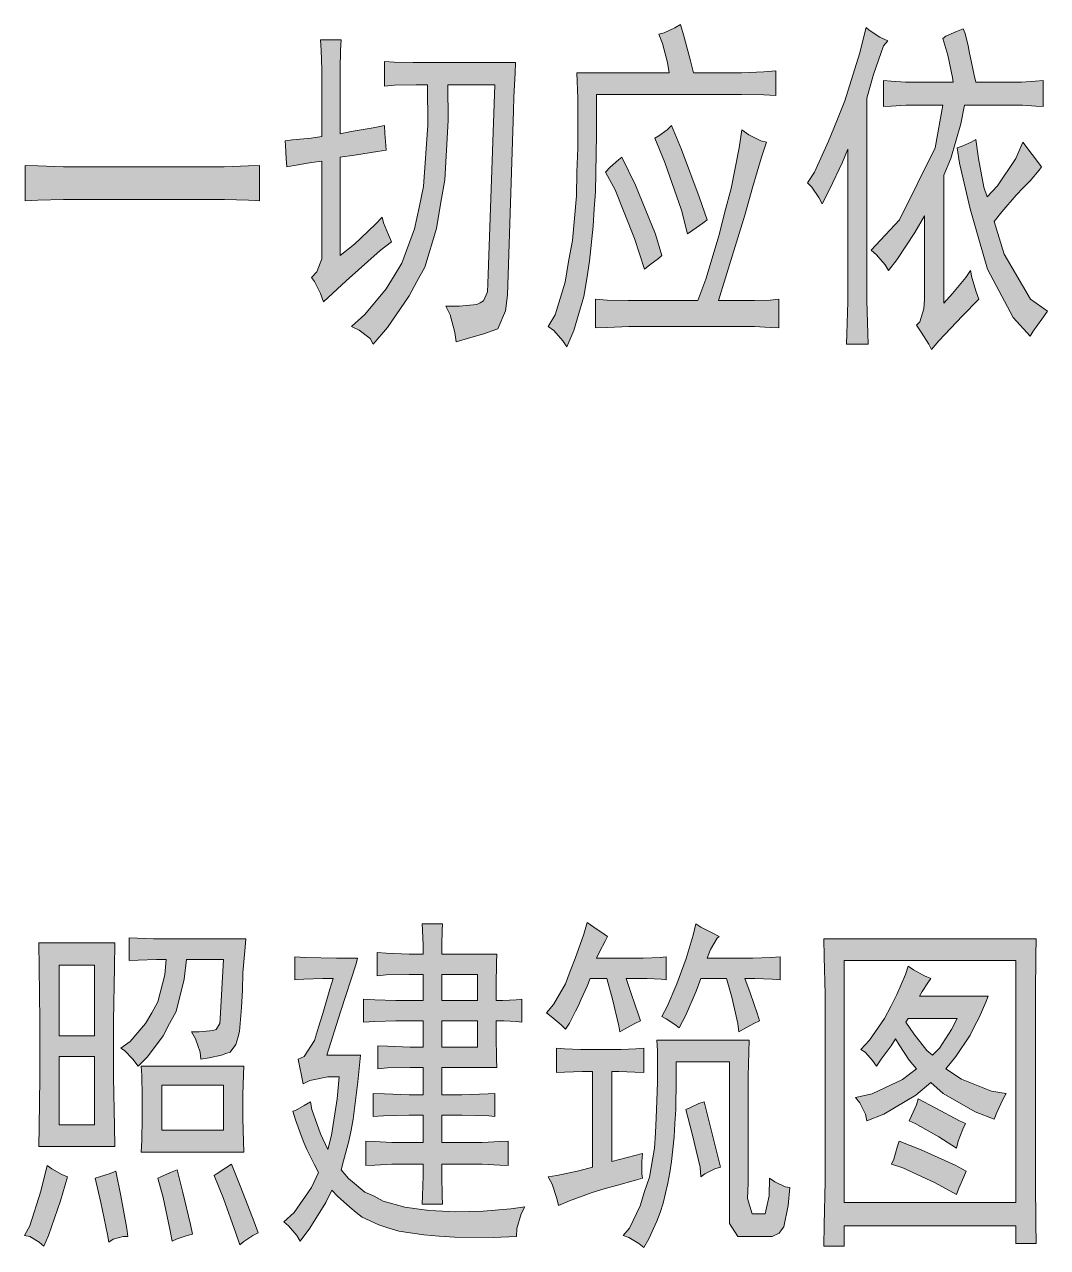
# Model space of a CAD drawing. Header units: millimetres. Extents: x 805 to 6044844, y 120 to 7887884.
# Drawn here: x 6039304 to 6040568, y 7863664 to 7865176 of the extents above; entities that cross this region are included whole.
import ezdxf

# ---------------------------------------------------------------- set-up
doc = ezdxf.new("R2010")
doc.units = ezdxf.units.MM

msp = doc.modelspace()

# ---------------------------------------------------------------- hatches: boundary and pattern name
h = msp.add_hatch(color=0)
h.dxf.hatch_style = 2
h.paths.add_polyline_path([(6040114.8, 7865175.9), (6040119.1, 7865160.3), (6040127.1, 7865130.8), (6040130.9, 7865116.3), (6040176.5, 7865116.3), (6040189.9, 7865116.3), (6040217.8, 7865117.4), (6040232.3, 7865118.5), (6040232.3, 7865087.9), (6040217.8, 7865089), (6040189.9, 7865089.5), (6040176.5, 7865089.5), (6040010.7, 7865089.5), (6040010.7, 7865039.6), (6040009.6, 7864968.8), (6040008, 7864947.8), (6040006.9, 7864926.4), (6040002.1, 7864883.4), (6039998.9, 7864861.4), (6039995.1, 7864839.4), (6039982.8, 7864797.6), (6039974.2, 7864777.2), (6039969.4, 7864784.7), (6039958.1, 7864797.6), (6039951.1, 7864802.4), (6039959.7, 7864816.9), (6039972, 7864857.1), (6039976.3, 7864882.9), (6039981.2, 7864908.6), (6039986, 7864963.9), (6039986.5, 7864993.4), (6039987.6, 7865023), (6039987.6, 7865084.7), (6039986.5, 7865116.3), (6040100.8, 7865116.3), (6040098.7, 7865128.7), (6040092.3, 7865152.3), (6040088, 7865164.1), (6040094.4, 7865165.7), (6040107.8, 7865171.6)])
h = msp.add_hatch(color=0)
h.dxf.hatch_style = 2
h.paths.add_polyline_path([(6040370.8, 7865155.5), (6040365.4, 7865149.6), (6040353.1, 7865114.2), (6040345, 7865084.7), (6040345, 7864861.4), (6040345, 7864834.6), (6040346.1, 7864793.8), (6040346.6, 7864780.4), (6040319.8, 7864780.4), (6040320.3, 7864793.3), (6040321.4, 7864833), (6040321.4, 7864859.8), (6040321.4, 7865021.9), (6040315, 7865005.8), (6040298.9, 7864972), (6040289.8, 7864954.3), (6040285.5, 7864961.8), (6040276.9, 7864974.7), (6040271.5, 7864980), (6040280.1, 7864993.4), (6040297.8, 7865031.5), (6040308, 7865056.8), (6040317.7, 7865081.5), (6040335.9, 7865139.4), (6040344, 7865172.2), (6040347.7, 7865168.9), (6040361.1, 7865160.3)])
h = msp.add_hatch(color=0)
h.dxf.hatch_style = 2
h.paths.add_polyline_path([(6040464.2, 7865170.5), (6040466.3, 7865164.6), (6040470.1, 7865149.6), (6040471.7, 7865140.5), (6040473.8, 7865130.8), (6040477.6, 7865113.1), (6040479.7, 7865104.5), (6040529.1, 7865104.5), (6040536.1, 7865104.5), (6040553.3, 7865105.6), (6040562.9, 7865106.7), (6040562.9, 7865074.5), (6040553.8, 7865075), (6040537.2, 7865076.1), (6040530.2, 7865076.1), (6040465.8, 7865076.1), (6040461, 7865053), (6040448.6, 7865010.1), (6040440, 7864989.7), (6040440, 7864831.4), (6040450.8, 7864843.2), (6040467.4, 7864863), (6040473.3, 7864871.6), (6040474.9, 7864863), (6040480.3, 7864845.3), (6040483.5, 7864836.2), (6040463.1, 7864815.8), (6040434.1, 7864784.7), (6040425, 7864773.9), (6040421.8, 7864780.4), (6040412.1, 7864795.4), (6040406.2, 7864804), (6040410.5, 7864808.3), (6040415.3, 7864824.4), (6040416.4, 7864836.2), (6040416.4, 7864939.2), (6040404.1, 7864918.8), (6040382.1, 7864885), (6040371.9, 7864871.6), (6040367.6, 7864878.6), (6040356.8, 7864890.9), (6040350.4, 7864896.8), (6040385.3, 7864934.4), (6040429.3, 7865023.5), (6040439, 7865076.1), (6040402.5, 7865076.1), (6040393.3, 7865076.1), (6040375.1, 7865075), (6040365.4, 7865074.5), (6040365.4, 7865106.7), (6040375.1, 7865105.6), (6040392.8, 7865104.5), (6040400.9, 7865104.5), (6040451.8, 7865104.5), (6040450.8, 7865110.4), (6040444.9, 7865137.8), (6040439, 7865158.7), (6040442.7, 7865161.4), (6040455.6, 7865167.3)])
h = msp.add_hatch(color=0)
h.dxf.hatch_style = 2
h.paths.add_polyline_path([(6039671.5, 7865108.3), (6039671.5, 7865120.1), (6039670.4, 7865144.2), (6039669.9, 7865157.1), (6039695.1, 7865157.1), (6039694.6, 7865144.2), (6039694, 7865120.6), (6039694, 7865109.9), (6039694, 7865040.7), (6039707.5, 7865043.4), (6039734.8, 7865048.2), (6039748.8, 7865050.9), (6039749.3, 7865041.2), (6039750.4, 7865026.2), (6039750.9, 7865020.3), (6039740.2, 7865018.7), (6039711.8, 7865014.4), (6039694, 7865011.7), (6039694, 7864890.4), (6039711.8, 7864904.4), (6039737.5, 7864928.5), (6039746.1, 7864937.6), (6039747.7, 7864930.6), (6039753.6, 7864915.6), (6039757.4, 7864907), (6039743.4, 7864896.3), (6039701.6, 7864858.7), (6039673.6, 7864833), (6039669.9, 7864843.2), (6039662.4, 7864858.2), (6039658.6, 7864863), (6039665.1, 7864870), (6039671.5, 7864886.1), (6039671.5, 7864895.2), (6039671.5, 7865006.9), (6039658.6, 7865005.2), (6039637.2, 7865001.5), (6039628, 7864999.9), (6039627.5, 7865010.1), (6039626.4, 7865026.2), (6039625.9, 7865032.1), (6039635, 7865033.2), (6039658.1, 7865035.3), (6039671.5, 7865037.4)])
h = msp.add_hatch(color=0)
h.dxf.hatch_style = 2
h.paths.add_polyline_path([(6039824.5, 7864827.6), (6039841.6, 7864827.6), (6039863.1, 7864829.8), (6039866.9, 7864831.9), (6039871.1, 7864834), (6039876, 7864845.3), (6039876.5, 7864855), (6039885.1, 7865101.3), (6039827.1, 7865101.3), (6039827.7, 7865057.3), (6039823.4, 7864983.8), (6039818, 7864953.7), (6039813.2, 7864923.7), (6039798.7, 7864875.9), (6039789, 7864858.2), (6039779.4, 7864840.5), (6039752.5, 7864801.3), (6039734.8, 7864780.4), (6039731.1, 7864787.4), (6039717.7, 7864798.1), (6039708, 7864802.4), (6039724.6, 7864817.4), (6039750.9, 7864849.1), (6039760.6, 7864865.2), (6039770.3, 7864880.7), (6039785.8, 7864923.1), (6039791.7, 7864949.4), (6039797.1, 7864975.7), (6039802.5, 7865051.4), (6039801.9, 7865101.3), (6039788, 7865101.3), (6039761.1, 7865100.8), (6039748.8, 7865099.7), (6039748.8, 7865130.3), (6039760.6, 7865129.2), (6039784.2, 7865128.7), (6039795.5, 7865128.7), (6039910.9, 7865128.7), (6039910.3, 7865115.8), (6039908.7, 7865086.3), (6039908.2, 7865069.1), (6039900.7, 7864841), (6039898.5, 7864821.7), (6039888.9, 7864799.7), (6039880.8, 7864796.5), (6039872.8, 7864793.8), (6039851.3, 7864787.4), (6039837.3, 7864783.6), (6039835.7, 7864794.9), (6039829.8, 7864816.9)])
h = msp.add_hatch(color=0)
h.dxf.hatch_style = 2
h.paths.add_polyline_path([(6040221.1, 7865030.5), (6040214.6, 7865011.7), (6040203.9, 7864975.7), (6040199.1, 7864958), (6040194.2, 7864940.3), (6040175.4, 7864878.6), (6040161.5, 7864834.6), (6040196.9, 7864834.6), (6040206, 7864834.6), (6040225.4, 7864835.1), (6040236.1, 7864836.2), (6040236.1, 7864800.8), (6040225.4, 7864801.3), (6040206, 7864802.4), (6040196.9, 7864802.4), (6040061.7, 7864802.4), (6040050.9, 7864802.4), (6040024.6, 7864801.3), (6040009.6, 7864800.8), (6040009.6, 7864836.2), (6040024.1, 7864835.1), (6040049.9, 7864834.6), (6040061.7, 7864834.6), (6040136.3, 7864834.6), (6040145.9, 7864860.9), (6040162.6, 7864915.6), (6040169.5, 7864944.1), (6040177.1, 7864973), (6040187.3, 7865023.5), (6040190.5, 7865045.5), (6040199.1, 7865039.6), (6040214.1, 7865032.1)])
h = msp.add_hatch(color=0)
h.dxf.hatch_style = 2
h.paths.add_polyline_path([(6040103.5, 7865050.9), (6040115.9, 7865021.3), (6040137.9, 7864962.9), (6040147.5, 7864934.4), (6040142.2, 7864930.1), (6040129.8, 7864921.5), (6040123.4, 7864917.2), (6040115.9, 7864946.2), (6040095.5, 7865005.2), (6040083.1, 7865035.3), (6040088, 7865038), (6040098.2, 7865045.5)])
h = msp.add_hatch(color=0)
h.dxf.hatch_style = 2
h.paths.add_polyline_path([(6040560.8, 7864999.9), (6040558.1, 7864995.6), (6040546.8, 7864982.7), (6040538.2, 7864974.1), (6040529.7, 7864965), (6040511.9, 7864944.1), (6040502.3, 7864932.3), (6040514.6, 7864892), (6040547.4, 7864836.2), (6040568.3, 7864821.2), (6040561.3, 7864811.5), (6040550.6, 7864796.5), (6040546.8, 7864790.6), (6040525.9, 7864813.7), (6040494.2, 7864873.2), (6040483.5, 7864910.3), (6040472.8, 7864947.8), (6040459.3, 7865004.2), (6040456.7, 7865023.5), (6040462.6, 7865025.6), (6040473.8, 7865030.5), (6040479.7, 7865033.7), (6040483, 7865010.1), (6040489.4, 7864974.7), (6040493.7, 7864962.9), (6040506.6, 7864976.3), (6040529.1, 7865010.1), (6040537.7, 7865030.5)])
h = msp.add_hatch(color=0)
h.dxf.hatch_style = 2
h.paths.add_polyline_path([(6040042.3, 7865011.7), (6040059, 7864977.3), (6040083.7, 7864916.7), (6040091.7, 7864890.4), (6040087.4, 7864886.6), (6040076.7, 7864878.6), (6040070.3, 7864873.2), (6040057.9, 7864911.3), (6040033.8, 7864971.4), (6040022, 7864993.4), (6040027.9, 7864999.3), (6040038.1, 7865008.5)])
h = msp.add_hatch(color=0)
h.dxf.hatch_style = 2
h.paths.add_polyline_path([(6039534.6, 7864999.9), (6039550.7, 7864999.9), (6039580.8, 7865001), (6039594.2, 7865001.5), (6039594.2, 7864958), (6039580.8, 7864958.6), (6039551.3, 7864959.6), (6039535.7, 7864959.6), (6039368.3, 7864959.6), (6039352.2, 7864959.6), (6039320.5, 7864958.6), (6039304.9, 7864958), (6039304.9, 7865001.5), (6039320.5, 7865001), (6039352.2, 7864999.9), (6039368.3, 7864999.9)])
h = msp.add_hatch(color=0)
h.paths.add_polyline_path([(6039796.5, 7864026.3), (6039796.5, 7864037.6), (6039796, 7864055.9), (6039795.5, 7864063.9), (6039820.7, 7864063.9), (6039820.2, 7864055.9), (6039819.6, 7864037.6), (6039819.6, 7864026.3), (6039887.8, 7864026.3), (6039887.2, 7864016.1), (6039886.7, 7863987.7), (6039886.7, 7863968.9), (6039895.3, 7863968.9), (6039911.4, 7863970), (6039918.4, 7863970.5), (6039918.4, 7863942.1), (6039911.9, 7863943.2), (6039896.4, 7863943.7), (6039886.7, 7863943.7), (6039886.7, 7863925.4), (6039887.2, 7863896.5), (6039887.8, 7863886.3), (6039819.6, 7863886.3), (6039819.6, 7863852.5), (6039844.3, 7863852.5), (6039877.1, 7863853.5), (6039885.1, 7863854.1), (6039885.1, 7863825.6), (6039877.6, 7863826.2), (6039844.9, 7863827.2), (6039819.6, 7863827.2), (6039819.6, 7863793.4), (6039857.7, 7863793.4), (6039869.5, 7863793.4), (6039891.5, 7863794.5), (6039901.7, 7863795), (6039901.7, 7863765), (6039891.5, 7863765.5), (6039869.5, 7863766.6), (6039857.7, 7863766.6), (6039819.6, 7863766.6), (6039819.6, 7863752.1), (6039820.2, 7863727.4), (6039820.7, 7863717.2), (6039795.5, 7863717.2), (6039796, 7863727.4), (6039796.5, 7863752.1), (6039796.5, 7863766.6), (6039767.6, 7863766.6), (6039757.9, 7863766.6), (6039737, 7863765.5), (6039725.7, 7863765), (6039725.7, 7863795), (6039736.4, 7863794.5), (6039757.9, 7863793.4), (6039768.6, 7863793.4), (6039796.5, 7863793.4), (6039796.5, 7863827.2), (6039778.8, 7863827.2), (6039747.7, 7863826.2), (6039734.8, 7863825.6), (6039734.8, 7863854.1), (6039748.8, 7863853.5), (6039779.4, 7863852.5), (6039796.5, 7863852.5), (6039796.5, 7863886.3), (6039780.4, 7863886.3), (6039752.5, 7863885.7), (6039740.7, 7863884.7), (6039740.7, 7863913.1), (6039752.5, 7863912.6), (6039780.4, 7863911.5), (6039796.5, 7863911.5), (6039796.5, 7863943.7), (6039774, 7863943.7), (6039762.7, 7863943.7), (6039737, 7863943.2), (6039723, 7863942.1), (6039723, 7863970.5), (6039737, 7863970), (6039762.7, 7863968.9), (6039774, 7863968.9), (6039796.5, 7863968.9), (6039796.5, 7864001.1), (6039779.4, 7864001.1), (6039750.9, 7864000.6), (6039739.7, 7863999.5), (6039739.7, 7864028.5), (6039750.9, 7864027.4), (6039779.4, 7864026.3)])
h.paths.add_polyline_path([(6039863.6, 7863911.5), (6039863.6, 7863943.7), (6039819.6, 7863943.7), (6039819.6, 7863911.5)])
h.paths.add_polyline_path([(6039863.6, 7863968.9), (6039863.6, 7864001.1), (6039819.6, 7864001.1), (6039819.6, 7863968.9)])
h = msp.add_hatch(color=0)
h.dxf.hatch_style = 2
h.paths.add_polyline_path([(6040024.6, 7864048.3), (6040021.4, 7864042.4), (6040014.4, 7864029), (6040010.7, 7864021.5), (6040055.2, 7864021.5), (6040068.6, 7864021.5), (6040089.6, 7864022), (6040097.1, 7864023.1), (6040097.1, 7863994.7), (6040090.6, 7863995.2), (6040073.5, 7863996.3), (6040062.7, 7863996.3), (6040047.7, 7863996.3), (6040053.6, 7863977.5), (6040062.7, 7863951.2), (6040065.4, 7863943.7), (6040058.4, 7863940.5), (6040045.6, 7863933.5), (6040039.7, 7863930.3), (6040038.6, 7863937.8), (6040030.5, 7863970.5), (6040023.6, 7863996.3), (6040003.2, 7863996.3), (6039999.4, 7863986.6), (6039991.9, 7863970.5), (6039988.7, 7863963), (6039984.9, 7863956), (6039977.4, 7863941), (6039972.6, 7863933.5), (6039967.2, 7863938.9), (6039954.9, 7863949.1), (6039949, 7863953.9), (6039957.6, 7863964.1), (6039972.6, 7863989.8), (6039978.5, 7864005.4), (6039984.4, 7864021), (6039995.1, 7864051), (6039999.4, 7864065.5), (6040007.5, 7864059.6), (6040020.3, 7864051)])
h = msp.add_hatch(color=0)
h.dxf.hatch_style = 2
h.paths.add_polyline_path([(6040113.2, 7863935.1), (6040107.8, 7863939.4), (6040097.1, 7863946.4), (6040091.7, 7863949.1), (6040098.2, 7863961.4), (6040110, 7863989.8), (6040115.9, 7864005.4), (6040121.8, 7864021), (6040130.4, 7864050), (6040133.6, 7864063.9), (6040140, 7864059.6), (6040154.5, 7864052.1), (6040162.6, 7864048.3), (6040159.9, 7864046.2), (6040151.8, 7864032.2), (6040147.5, 7864021.5), (6040193.2, 7864021.5), (6040203.9, 7864021.5), (6040225.9, 7864022), (6040237.7, 7864023.1), (6040237.7, 7863994.7), (6040228, 7863995.2), (6040206.6, 7863996.3), (6040194.2, 7863996.3), (6040200.7, 7863978.6), (6040209.8, 7863952.3), (6040212.5, 7863943.7), (6040205.5, 7863940.5), (6040192.6, 7863933.5), (6040186.7, 7863930.3), (6040185.6, 7863940.5), (6040178.1, 7863973.2), (6040171.7, 7863996.3), (6040140, 7863996.3), (6040134.1, 7863980.7), (6040121.2, 7863950.7)])
h = msp.add_hatch(color=0)
h.paths.add_polyline_path([(6039415.5, 7864040.3), (6039415, 7864009.7), (6039413.9, 7863943.7), (6039413.9, 7863908.3), (6039413.9, 7863873.9), (6039415, 7863813.8), (6039415.5, 7863788.6), (6039321.6, 7863788.6), (6039322.1, 7863812.7), (6039322.7, 7863872.9), (6039322.7, 7863908.3), (6039322.7, 7863943.7), (6039322.1, 7864009.7), (6039321.6, 7864040.3)])
h.paths.add_polyline_path([(6039390.3, 7863925.4), (6039390.3, 7864012.9), (6039346.8, 7864012.9), (6039346.8, 7863925.4)])
h.paths.add_polyline_path([(6039390.3, 7863815.4), (6039390.3, 7863899.7), (6039346.8, 7863899.7), (6039346.8, 7863815.4)])
h = msp.add_hatch(color=0)
h.dxf.hatch_style = 2
h.paths.add_polyline_path([(6039521.8, 7863896.5), (6039521.2, 7863905.1), (6039515.3, 7863921.7), (6039510.5, 7863930.3), (6039519.6, 7863930.3), (6039533, 7863931.4), (6039536.8, 7863931.9), (6039540.6, 7863933), (6039545.4, 7863940.5), (6039545.9, 7863946.9), (6039549.7, 7864019.9), (6039504.1, 7864019.9), (6039501.4, 7863995.2), (6039491.2, 7863955.5), (6039483.1, 7863940.5), (6039475.1, 7863925.4), (6039455.8, 7863899.2), (6039444.5, 7863887.9), (6039438, 7863896.5), (6039427.3, 7863907.2), (6039423, 7863909.9), (6039434.3, 7863918.5), (6039453.6, 7863940.5), (6039461.1, 7863953.9), (6039468.6, 7863967.3), (6039477.2, 7864000.6), (6039478.8, 7864019.9), (6039467, 7864019.9), (6039444.5, 7864018.8), (6039433.2, 7864018.3), (6039433.2, 7864046.7), (6039443.4, 7864046.2), (6039463.3, 7864045.1), (6039473.5, 7864045.1), (6039577.6, 7864045.1), (6039576.5, 7864034.9), (6039573.8, 7864003.3), (6039573.3, 7863981.8), (6039572.2, 7863960.3), (6039569.5, 7863930.8), (6039567.4, 7863922.8), (6039565.2, 7863914.7), (6039558.3, 7863905.1), (6039552.9, 7863903.4), (6039547.5, 7863901.3), (6039532, 7863898.1)])
h = msp.add_hatch(color=0)
h.paths.add_polyline_path([(6040554.3, 7864045.1), (6040553.8, 7864024.2), (6040553.3, 7863977.5), (6040553.3, 7863952.3), (6040553.3, 7863771.4), (6040553.3, 7863745.1), (6040553.8, 7863693.6), (6040554.3, 7863668.4), (6040529.1, 7863668.4), (6040529.1, 7863690.4), (6040317.1, 7863690.4), (6040317.1, 7863665.2), (6040291.9, 7863665.2), (6040292.4, 7863691.5), (6040293.5, 7863745.1), (6040293.5, 7863773), (6040293.5, 7863952.3), (6040293.5, 7863977), (6040292.4, 7864023.1), (6040291.9, 7864045.1)])
h.paths.add_polyline_path([(6040529.1, 7863719.4), (6040529.1, 7864018.3), (6040317.1, 7864018.3), (6040317.1, 7863719.4)])
h = msp.add_hatch(color=0)
h.dxf.hatch_style = 2
h.paths.add_polyline_path([(6039715.5, 7864021.5), (6039713.9, 7864014.5), (6039694.6, 7863955), (6039677.4, 7863901.3), (6039719.3, 7863901.3), (6039716, 7863868.6), (6039710.1, 7863822.4), (6039707.5, 7863808.5), (6039704.8, 7863795), (6039698.3, 7863770.9), (6039695.1, 7863759.6), (6039704.2, 7863748.9), (6039724.6, 7863732.2), (6039735.9, 7863726.9), (6039747.2, 7863721), (6039774, 7863713.5), (6039789, 7863711.3), (6039804.1, 7863709.2), (6039836.8, 7863707.6), (6039853.4, 7863708.1), (6039870.6, 7863708.6), (6039905, 7863711.3), (6039922.1, 7863714), (6039917.8, 7863705.4), (6039912.5, 7863687.2), (6039911.9, 7863677), (6039883, 7863675.9), (6039835.2, 7863676.4), (6039816.4, 7863677.5), (6039797.6, 7863679.1), (6039766.5, 7863683.9), (6039754.2, 7863687.7), (6039741.8, 7863691.5), (6039721.4, 7863701.1), (6039713.9, 7863707), (6039705.8, 7863713.5), (6039690.8, 7863726.9), (6039683.8, 7863734.4), (6039676.3, 7863719.4), (6039656.5, 7863687.7), (6039644.7, 7863671.6), (6039640.4, 7863678.6), (6039630.2, 7863690.4), (6039624.3, 7863695.2), (6039637.2, 7863707), (6039658.6, 7863737.6), (6039667.2, 7863756.4), (6039661.8, 7863766.6), (6039652.7, 7863784.8), (6039649, 7863793.4), (6039645.7, 7863802), (6039638.8, 7863821.3), (6039635.5, 7863832.1), (6039638.8, 7863833.1), (6039649.5, 7863839), (6039657.5, 7863843.9), (6039659.2, 7863834.2), (6039669.9, 7863804.2), (6039679, 7863784.8), (6039683.3, 7863802.5), (6039690.3, 7863847.6), (6039693, 7863874.5), (6039679, 7863874.5), (6039656.5, 7863870.2), (6039648.4, 7863865.9), (6039642, 7863896.5), (6039649.5, 7863899.7), (6039662.4, 7863919.5), (6039667.2, 7863936.2), (6039672.6, 7863952.8), (6039681.2, 7863982.9), (6039685.5, 7863996.3), (6039672.6, 7863996.3), (6039649, 7863995.2), (6039638.2, 7863994.7), (6039638.2, 7864023.1), (6039651.1, 7864022), (6039689.7, 7864021.5)])
h = msp.add_hatch(color=0)
h.paths.add_polyline_path([(6040423.9, 7863996.3), (6040420.2, 7863990.9), (6040413.2, 7863980.2), (6040410, 7863974.3), (6040494.8, 7863974.3), (6040492.1, 7863966.8), (6040484, 7863948), (6040478.1, 7863937.3), (6040472.8, 7863926), (6040455.1, 7863899.7), (6040442.7, 7863884.7), (6040462, 7863871.8), (6040499.1, 7863856.8), (6040517.3, 7863854.1), (6040513, 7863846.6), (6040505.5, 7863830.5), (6040502.3, 7863822.4), (6040478.7, 7863831.5), (6040439.5, 7863854.1), (6040423.9, 7863867.5), (6040405.7, 7863851.9), (6040366, 7863828.3), (6040345, 7863820.3), (6040343.4, 7863828.3), (6040336.4, 7863842.3), (6040331.1, 7863849.2), (6040351.5, 7863853.5), (6040389, 7863871.2), (6040406.2, 7863884.7), (6040397.1, 7863895.4), (6040384.8, 7863914.2), (6040380.5, 7863921.7), (6040375.1, 7863913.1), (6040362.7, 7863896.5), (6040356.8, 7863887.9), (6040352, 7863894.9), (6040342.9, 7863905.1), (6040337.5, 7863908.3), (6040348.3, 7863920.1), (6040367, 7863946.9), (6040374.6, 7863961.4), (6040382.1, 7863976.4), (6040392.8, 7864001.1), (6040396, 7864011.3), (6040402.5, 7864007), (6040416.4, 7863999.5)])
h.paths.add_polyline_path([(6040393.3, 7863942.1), (6040403, 7863927.6), (6040419.1, 7863907.2), (6040426.1, 7863901.3), (6040434.7, 7863909.9), (6040449.7, 7863933), (6040456.7, 7863946.9), (6040396, 7863946.9)])
h = msp.add_hatch(color=0)
h.dxf.hatch_style = 2
h.paths.add_polyline_path([(6040199.6, 7863920.1), (6040199.1, 7863905.1), (6040198.5, 7863875.5), (6040198.5, 7863861), (6040198.5, 7863743), (6040197.4, 7863724.2), (6040203.4, 7863705.4), (6040209.8, 7863705.4), (6040214.6, 7863705.4), (6040219.5, 7863705.4), (6040224.3, 7863727.4), (6040224.8, 7863749.4), (6040231.3, 7863744.6), (6040244.1, 7863738.7), (6040250, 7863737.6), (6040247.9, 7863715.6), (6040242.5, 7863689.3), (6040239.3, 7863685.6), (6040236.6, 7863681.3), (6040228, 7863677), (6040222.1, 7863677), (6040195.8, 7863677), (6040185.6, 7863677), (6040175.4, 7863693.1), (6040175.4, 7863709.2), (6040175.4, 7863893.2), (6040109.4, 7863893.2), (6040109.4, 7863871.8), (6040108.9, 7863834.2), (6040107.8, 7863817), (6040106.7, 7863800.4), (6040103.5, 7863769.8), (6040101.4, 7863756.4), (6040099.2, 7863743), (6040093.3, 7863718.3), (6040089.6, 7863707), (6040085.3, 7863696.3), (6040075.6, 7863674.3), (6040069.2, 7863663.5), (6040063.3, 7863668.4), (6040050.9, 7863675.9), (6040044, 7863678.6), (6040051.5, 7863687.7), (6040064.9, 7863715.1), (6040070.3, 7863732.8), (6040076.2, 7863750.5), (6040082.6, 7863786.4), (6040083.7, 7863805.2), (6040084.7, 7863824), (6040085.8, 7863855.7), (6040086.4, 7863868.6), (6040086.4, 7863881.4), (6040086.4, 7863907.2), (6040085.3, 7863920.1)])
h = msp.add_hatch(color=0)
h.dxf.hatch_style = 2
h.paths.add_polyline_path([(6040032.2, 7863908.3), (6040041.3, 7863908.3), (6040059.5, 7863909.3), (6040069.2, 7863909.9), (6040069.2, 7863879.8), (6040058.4, 7863880.4), (6040038.6, 7863881.4), (6040030, 7863881.4), (6040030, 7863769.8), (6040067.6, 7863780), (6040067, 7863769.8), (6040067, 7863754.8), (6040067.6, 7863749.4), (6040059, 7863746.7), (6040035.4, 7863740.3), (6040020.3, 7863736), (6040005.3, 7863731.7), (6039977.4, 7863721.5), (6039964, 7863715.6), (6039961.8, 7863724.2), (6039955.9, 7863741.9), (6039951.1, 7863751), (6039961.8, 7863752.6), (6039989.2, 7863758.5), (6040005.9, 7863762.8), (6040005.9, 7863881.4), (6039993.5, 7863881.4), (6039971.5, 7863880.4), (6039961.3, 7863879.8), (6039961.3, 7863909.9), (6039971.5, 7863909.3), (6039991.4, 7863908.3), (6040000.5, 7863908.3)])
h = msp.add_hatch(color=0)
h.paths.add_polyline_path([(6039574.9, 7863887.9), (6039574.4, 7863877.7), (6039573.8, 7863852.5), (6039573.8, 7863837.4), (6039573.8, 7863822.9), (6039574.4, 7863795), (6039574.9, 7863781.6), (6039448.2, 7863781.6), (6039448.8, 7863796.1), (6039449.3, 7863824), (6039449.3, 7863837.4), (6039449.3, 7863850.8), (6039448.8, 7863876.1), (6039448.2, 7863887.9)])
h.paths.add_polyline_path([(6039549.7, 7863808.5), (6039549.7, 7863864.3), (6039473.5, 7863864.3), (6039473.5, 7863808.5)])
h = msp.add_hatch(color=0)
h.dxf.hatch_style = 2
h.paths.add_polyline_path([(6040164.2, 7863762.8), (6040157.2, 7863760.7), (6040144.9, 7863754.8), (6040140, 7863751), (6040139, 7863762.8), (6040129.3, 7863804.2), (6040121.2, 7863834.2), (6040126.1, 7863836.4), (6040137.3, 7863841.7), (6040143.8, 7863843.9)])
h = msp.add_hatch(color=0)
h.dxf.hatch_style = 2
h.paths.add_polyline_path([(6040408.4, 7863847.6), (6040430.4, 7863835.8), (6040459.3, 7863820.3), (6040466.9, 7863817), (6040463.6, 7863810.1), (6040457.7, 7863795), (6040455.6, 7863786.4), (6040434.1, 7863800.4), (6040404.6, 7863817), (6040397.1, 7863820.3), (6040400.3, 7863826.2), (6040406.2, 7863840.1)])
h = msp.add_hatch(color=0)
h.dxf.hatch_style = 2
h.paths.add_polyline_path([(6040384.8, 7863795), (6040412.1, 7863784.3), (6040454, 7863765.5), (6040467.9, 7863758), (6040464.7, 7863751), (6040458.8, 7863737.1), (6040455.6, 7863729), (6040429.3, 7863743.5), (6040389.6, 7863762.3), (6040375.6, 7863766.6), (6040378.3, 7863773), (6040382.6, 7863787.5)])
h = msp.add_hatch(color=0)
h.dxf.hatch_style = 2
h.paths.add_polyline_path([(6039357, 7863751), (6039348.4, 7863721.5), (6039333.4, 7863678.6), (6039328, 7863665.2), (6039322.1, 7863670), (6039310.3, 7863677), (6039303.9, 7863678.6), (6039310.3, 7863690.4), (6039324.3, 7863733.3), (6039331.8, 7863765), (6039337.7, 7863760.7), (6039350, 7863753.7)])
h = msp.add_hatch(color=0)
h.dxf.hatch_style = 2
h.paths.add_polyline_path([(6039416.6, 7863758), (6039423, 7863727.4), (6039430.5, 7863687.2), (6039431.6, 7863677), (6039425.7, 7863677), (6039413.4, 7863673.7), (6039408, 7863670), (6039406.4, 7863679.6), (6039398.3, 7863719.4), (6039391.4, 7863749.4), (6039396.7, 7863751), (6039409.6, 7863755.3)])
h = msp.add_hatch(color=0)
h.dxf.hatch_style = 2
h.paths.add_polyline_path([(6039511.6, 7863680.2), (6039505.1, 7863678.6), (6039492.8, 7863674.3), (6039486.3, 7863671.6), (6039483.7, 7863686.1), (6039475.1, 7863725.3), (6039468.6, 7863749.4), (6039472.4, 7863751), (6039484.2, 7863756.4), (6039492.8, 7863759.6), (6039499.8, 7863731.7), (6039508.9, 7863692)])
h = msp.add_hatch(color=0)
h.dxf.hatch_style = 2
h.paths.add_polyline_path([(6039570.1, 7863666.8), (6039565.2, 7863681.3), (6039549.7, 7863724.2), (6039538.4, 7863752.6), (6039542.2, 7863755.3), (6039552.9, 7863762.3), (6039559.9, 7863766.6), (6039571.1, 7863737.6), (6039587.8, 7863695.2), (6039592.6, 7863681.8), (6039586.2, 7863678.6), (6039574.9, 7863671.1)])

# ---------------------------------------------------------------- linework, layer by layer
at = {"color": 0, "lineweight": 0}
for points in [[(6040114.8, 7865175.9), (6040119.1, 7865160.3), (6040127.1, 7865130.8), (6040130.9, 7865116.3), (6040176.5, 7865116.3), (6040189.9, 7865116.3), (6040217.8, 7865117.4), (6040232.3, 7865118.5), (6040232.3, 7865087.9), (6040217.8, 7865089), (6040189.9, 7865089.5), (6040176.5, 7865089.5), (6040010.7, 7865089.5), (6040010.7, 7865039.6), (6040009.6, 7864968.8), (6040008, 7864947.8), (6040006.9, 7864926.4), (6040002.1, 7864883.4), (6039998.9, 7864861.4), (6039995.1, 7864839.4), (6039982.8, 7864797.6), (6039974.2, 7864777.2), (6039969.4, 7864784.7), (6039958.1, 7864797.6), (6039951.1, 7864802.4), (6039959.7, 7864816.9), (6039972, 7864857.1), (6039976.3, 7864882.9), (6039981.2, 7864908.6), (6039986, 7864963.9), (6039986.5, 7864993.4), (6039987.6, 7865023), (6039987.6, 7865084.7), (6039986.5, 7865116.3), (6040100.8, 7865116.3), (6040098.7, 7865128.7), (6040092.3, 7865152.3), (6040088, 7865164.1), (6040094.4, 7865165.7), (6040107.8, 7865171.6)], [(6040370.8, 7865155.5), (6040365.4, 7865149.6), (6040353.1, 7865114.2), (6040345, 7865084.7), (6040345, 7864861.4), (6040345, 7864834.6), (6040346.1, 7864793.8), (6040346.6, 7864780.4), (6040319.8, 7864780.4), (6040320.3, 7864793.3), (6040321.4, 7864833), (6040321.4, 7864859.8), (6040321.4, 7865021.9), (6040315, 7865005.8), (6040298.9, 7864972), (6040289.8, 7864954.3), (6040285.5, 7864961.8), (6040276.9, 7864974.7), (6040271.5, 7864980), (6040280.1, 7864993.4), (6040297.8, 7865031.5), (6040308, 7865056.8), (6040317.7, 7865081.5), (6040335.9, 7865139.4), (6040344, 7865172.2), (6040347.7, 7865168.9), (6040361.1, 7865160.3)], [(6040464.2, 7865170.5), (6040466.3, 7865164.6), (6040470.1, 7865149.6), (6040471.7, 7865140.5), (6040473.8, 7865130.8), (6040477.6, 7865113.1), (6040479.7, 7865104.5), (6040529.1, 7865104.5), (6040536.1, 7865104.5), (6040553.3, 7865105.6), (6040562.9, 7865106.7), (6040562.9, 7865074.5), (6040553.8, 7865075), (6040537.2, 7865076.1), (6040530.2, 7865076.1), (6040465.8, 7865076.1), (6040461, 7865053), (6040448.6, 7865010.1), (6040440, 7864989.7), (6040440, 7864831.4), (6040450.8, 7864843.2), (6040467.4, 7864863), (6040473.3, 7864871.6), (6040474.9, 7864863), (6040480.3, 7864845.3), (6040483.5, 7864836.2), (6040463.1, 7864815.8), (6040434.1, 7864784.7), (6040425, 7864773.9), (6040421.8, 7864780.4), (6040412.1, 7864795.4), (6040406.2, 7864804), (6040410.5, 7864808.3), (6040415.3, 7864824.4), (6040416.4, 7864836.2), (6040416.4, 7864939.2), (6040404.1, 7864918.8), (6040382.1, 7864885), (6040371.9, 7864871.6), (6040367.6, 7864878.6), (6040356.8, 7864890.9), (6040350.4, 7864896.8), (6040385.3, 7864934.4), (6040429.3, 7865023.5), (6040439, 7865076.1), (6040402.5, 7865076.1), (6040393.3, 7865076.1), (6040375.1, 7865075), (6040365.4, 7865074.5), (6040365.4, 7865106.7), (6040375.1, 7865105.6), (6040392.8, 7865104.5), (6040400.9, 7865104.5), (6040451.8, 7865104.5), (6040450.8, 7865110.4), (6040444.9, 7865137.8), (6040439, 7865158.7), (6040442.7, 7865161.4), (6040455.6, 7865167.3)], [(6039671.5, 7865108.3), (6039671.5, 7865120.1), (6039670.4, 7865144.2), (6039669.9, 7865157.1), (6039695.1, 7865157.1), (6039694.6, 7865144.2), (6039694, 7865120.6), (6039694, 7865109.9), (6039694, 7865040.7), (6039707.5, 7865043.4), (6039734.8, 7865048.2), (6039748.8, 7865050.9), (6039749.3, 7865041.2), (6039750.4, 7865026.2), (6039750.9, 7865020.3), (6039740.2, 7865018.7), (6039711.8, 7865014.4), (6039694, 7865011.7), (6039694, 7864890.4), (6039711.8, 7864904.4), (6039737.5, 7864928.5), (6039746.1, 7864937.6), (6039747.7, 7864930.6), (6039753.6, 7864915.6), (6039757.4, 7864907), (6039743.4, 7864896.3), (6039701.6, 7864858.7), (6039673.6, 7864833), (6039669.9, 7864843.2), (6039662.4, 7864858.2), (6039658.6, 7864863), (6039665.1, 7864870), (6039671.5, 7864886.1), (6039671.5, 7864895.2), (6039671.5, 7865006.9), (6039658.6, 7865005.2), (6039637.2, 7865001.5), (6039628, 7864999.9), (6039627.5, 7865010.1), (6039626.4, 7865026.2), (6039625.9, 7865032.1), (6039635, 7865033.2), (6039658.1, 7865035.3), (6039671.5, 7865037.4)], [(6039824.5, 7864827.6), (6039841.6, 7864827.6), (6039863.1, 7864829.8), (6039866.9, 7864831.9), (6039871.1, 7864834), (6039876, 7864845.3), (6039876.5, 7864855), (6039885.1, 7865101.3), (6039827.1, 7865101.3), (6039827.7, 7865057.3), (6039823.4, 7864983.8), (6039818, 7864953.7), (6039813.2, 7864923.7), (6039798.7, 7864875.9), (6039789, 7864858.2), (6039779.4, 7864840.5), (6039752.5, 7864801.3), (6039734.8, 7864780.4), (6039731.1, 7864787.4), (6039717.7, 7864798.1), (6039708, 7864802.4), (6039724.6, 7864817.4), (6039750.9, 7864849.1), (6039760.6, 7864865.2), (6039770.3, 7864880.7), (6039785.8, 7864923.1), (6039791.7, 7864949.4), (6039797.1, 7864975.7), (6039802.5, 7865051.4), (6039801.9, 7865101.3), (6039788, 7865101.3), (6039761.1, 7865100.8), (6039748.8, 7865099.7), (6039748.8, 7865130.3), (6039760.6, 7865129.2), (6039784.2, 7865128.7), (6039795.5, 7865128.7), (6039910.9, 7865128.7), (6039910.3, 7865115.8), (6039908.7, 7865086.3), (6039908.2, 7865069.1), (6039900.7, 7864841), (6039898.5, 7864821.7), (6039888.9, 7864799.7), (6039880.8, 7864796.5), (6039872.8, 7864793.8), (6039851.3, 7864787.4), (6039837.3, 7864783.6), (6039835.7, 7864794.9), (6039829.8, 7864816.9)], [(6040221.1, 7865030.5), (6040214.6, 7865011.7), (6040203.9, 7864975.7), (6040199.1, 7864958), (6040194.2, 7864940.3), (6040175.4, 7864878.6), (6040161.5, 7864834.6), (6040196.9, 7864834.6), (6040206, 7864834.6), (6040225.4, 7864835.1), (6040236.1, 7864836.2), (6040236.1, 7864800.8), (6040225.4, 7864801.3), (6040206, 7864802.4), (6040196.9, 7864802.4), (6040061.7, 7864802.4), (6040050.9, 7864802.4), (6040024.6, 7864801.3), (6040009.6, 7864800.8), (6040009.6, 7864836.2), (6040024.1, 7864835.1), (6040049.9, 7864834.6), (6040061.7, 7864834.6), (6040136.3, 7864834.6), (6040145.9, 7864860.9), (6040162.6, 7864915.6), (6040169.5, 7864944.1), (6040177.1, 7864973), (6040187.3, 7865023.5), (6040190.5, 7865045.5), (6040199.1, 7865039.6), (6040214.1, 7865032.1)], [(6040103.5, 7865050.9), (6040115.9, 7865021.3), (6040137.9, 7864962.9), (6040147.5, 7864934.4), (6040142.2, 7864930.1), (6040129.8, 7864921.5), (6040123.4, 7864917.2), (6040115.9, 7864946.2), (6040095.5, 7865005.2), (6040083.1, 7865035.3), (6040088, 7865038), (6040098.2, 7865045.5)], [(6040560.8, 7864999.9), (6040558.1, 7864995.6), (6040546.8, 7864982.7), (6040538.2, 7864974.1), (6040529.7, 7864965), (6040511.9, 7864944.1), (6040502.3, 7864932.3), (6040514.6, 7864892), (6040547.4, 7864836.2), (6040568.3, 7864821.2), (6040561.3, 7864811.5), (6040550.6, 7864796.5), (6040546.8, 7864790.6), (6040525.9, 7864813.7), (6040494.2, 7864873.2), (6040483.5, 7864910.3), (6040472.8, 7864947.8), (6040459.3, 7865004.2), (6040456.7, 7865023.5), (6040462.6, 7865025.6), (6040473.8, 7865030.5), (6040479.7, 7865033.7), (6040483, 7865010.1), (6040489.4, 7864974.7), (6040493.7, 7864962.9), (6040506.6, 7864976.3), (6040529.1, 7865010.1), (6040537.7, 7865030.5)], [(6040042.3, 7865011.7), (6040059, 7864977.3), (6040083.7, 7864916.7), (6040091.7, 7864890.4), (6040087.4, 7864886.6), (6040076.7, 7864878.6), (6040070.3, 7864873.2), (6040057.9, 7864911.3), (6040033.8, 7864971.4), (6040022, 7864993.4), (6040027.9, 7864999.3), (6040038.1, 7865008.5)], [(6039534.6, 7864999.9), (6039550.7, 7864999.9), (6039580.8, 7865001), (6039594.2, 7865001.5), (6039594.2, 7864958), (6039580.8, 7864958.6), (6039551.3, 7864959.6), (6039535.7, 7864959.6), (6039368.3, 7864959.6), (6039352.2, 7864959.6), (6039320.5, 7864958.6), (6039304.9, 7864958), (6039304.9, 7865001.5), (6039320.5, 7865001), (6039352.2, 7864999.9), (6039368.3, 7864999.9)], [(6039796.5, 7864026.3), (6039796.5, 7864037.6), (6039796, 7864055.9), (6039795.5, 7864063.9), (6039820.7, 7864063.9), (6039820.2, 7864055.9), (6039819.6, 7864037.6), (6039819.6, 7864026.3), (6039887.8, 7864026.3), (6039887.2, 7864016.1), (6039886.7, 7863987.7), (6039886.7, 7863968.9), (6039895.3, 7863968.9), (6039911.4, 7863970), (6039918.4, 7863970.5), (6039918.4, 7863942.1), (6039911.9, 7863943.2), (6039896.4, 7863943.7), (6039886.7, 7863943.7), (6039886.7, 7863925.4), (6039887.2, 7863896.5), (6039887.8, 7863886.3), (6039819.6, 7863886.3), (6039819.6, 7863852.5), (6039844.3, 7863852.5), (6039877.1, 7863853.5), (6039885.1, 7863854.1), (6039885.1, 7863825.6), (6039877.6, 7863826.2), (6039844.9, 7863827.2), (6039819.6, 7863827.2), (6039819.6, 7863793.4), (6039857.7, 7863793.4), (6039869.5, 7863793.4), (6039891.5, 7863794.5), (6039901.7, 7863795), (6039901.7, 7863765), (6039891.5, 7863765.5), (6039869.5, 7863766.6), (6039857.7, 7863766.6), (6039819.6, 7863766.6), (6039819.6, 7863752.1), (6039820.2, 7863727.4), (6039820.7, 7863717.2), (6039795.5, 7863717.2), (6039796, 7863727.4), (6039796.5, 7863752.1), (6039796.5, 7863766.6), (6039767.6, 7863766.6), (6039757.9, 7863766.6), (6039737, 7863765.5), (6039725.7, 7863765), (6039725.7, 7863795), (6039736.4, 7863794.5), (6039757.9, 7863793.4), (6039768.6, 7863793.4), (6039796.5, 7863793.4), (6039796.5, 7863827.2), (6039778.8, 7863827.2), (6039747.7, 7863826.2), (6039734.8, 7863825.6), (6039734.8, 7863854.1), (6039748.8, 7863853.5), (6039779.4, 7863852.5), (6039796.5, 7863852.5), (6039796.5, 7863886.3), (6039780.4, 7863886.3), (6039752.5, 7863885.7), (6039740.7, 7863884.7), (6039740.7, 7863913.1), (6039752.5, 7863912.6), (6039780.4, 7863911.5), (6039796.5, 7863911.5), (6039796.5, 7863943.7), (6039774, 7863943.7), (6039762.7, 7863943.7), (6039737, 7863943.2), (6039723, 7863942.1), (6039723, 7863970.5), (6039737, 7863970), (6039762.7, 7863968.9), (6039774, 7863968.9), (6039796.5, 7863968.9), (6039796.5, 7864001.1), (6039779.4, 7864001.1), (6039750.9, 7864000.6), (6039739.7, 7863999.5), (6039739.7, 7864028.5), (6039750.9, 7864027.4), (6039779.4, 7864026.3)], [(6040024.6, 7864048.3), (6040021.4, 7864042.4), (6040014.4, 7864029), (6040010.7, 7864021.5), (6040055.2, 7864021.5), (6040068.6, 7864021.5), (6040089.6, 7864022), (6040097.1, 7864023.1), (6040097.1, 7863994.7), (6040090.6, 7863995.2), (6040073.5, 7863996.3), (6040062.7, 7863996.3), (6040047.7, 7863996.3), (6040053.6, 7863977.5), (6040062.7, 7863951.2), (6040065.4, 7863943.7), (6040058.4, 7863940.5), (6040045.6, 7863933.5), (6040039.7, 7863930.3), (6040038.6, 7863937.8), (6040030.5, 7863970.5), (6040023.6, 7863996.3), (6040003.2, 7863996.3), (6039999.4, 7863986.6), (6039991.9, 7863970.5), (6039988.7, 7863963), (6039984.9, 7863956), (6039977.4, 7863941), (6039972.6, 7863933.5), (6039967.2, 7863938.9), (6039954.9, 7863949.1), (6039949, 7863953.9), (6039957.6, 7863964.1), (6039972.6, 7863989.8), (6039978.5, 7864005.4), (6039984.4, 7864021), (6039995.1, 7864051), (6039999.4, 7864065.5), (6040007.5, 7864059.6), (6040020.3, 7864051)], [(6040113.2, 7863935.1), (6040107.8, 7863939.4), (6040097.1, 7863946.4), (6040091.7, 7863949.1), (6040098.2, 7863961.4), (6040110, 7863989.8), (6040115.9, 7864005.4), (6040121.8, 7864021), (6040130.4, 7864050), (6040133.6, 7864063.9), (6040140, 7864059.6), (6040154.5, 7864052.1), (6040162.6, 7864048.3), (6040159.9, 7864046.2), (6040151.8, 7864032.2), (6040147.5, 7864021.5), (6040193.2, 7864021.5), (6040203.9, 7864021.5), (6040225.9, 7864022), (6040237.7, 7864023.1), (6040237.7, 7863994.7), (6040228, 7863995.2), (6040206.6, 7863996.3), (6040194.2, 7863996.3), (6040200.7, 7863978.6), (6040209.8, 7863952.3), (6040212.5, 7863943.7), (6040205.5, 7863940.5), (6040192.6, 7863933.5), (6040186.7, 7863930.3), (6040185.6, 7863940.5), (6040178.1, 7863973.2), (6040171.7, 7863996.3), (6040140, 7863996.3), (6040134.1, 7863980.7), (6040121.2, 7863950.7)], [(6039415.5, 7864040.3), (6039415, 7864009.7), (6039413.9, 7863943.7), (6039413.9, 7863908.3), (6039413.9, 7863873.9), (6039415, 7863813.8), (6039415.5, 7863788.6), (6039321.6, 7863788.6), (6039322.1, 7863812.7), (6039322.7, 7863872.9), (6039322.7, 7863908.3), (6039322.7, 7863943.7), (6039322.1, 7864009.7), (6039321.6, 7864040.3)], [(6039521.8, 7863896.5), (6039521.2, 7863905.1), (6039515.3, 7863921.7), (6039510.5, 7863930.3), (6039519.6, 7863930.3), (6039533, 7863931.4), (6039536.8, 7863931.9), (6039540.6, 7863933), (6039545.4, 7863940.5), (6039545.9, 7863946.9), (6039549.7, 7864019.9), (6039504.1, 7864019.9), (6039501.4, 7863995.2), (6039491.2, 7863955.5), (6039483.1, 7863940.5), (6039475.1, 7863925.4), (6039455.8, 7863899.2), (6039444.5, 7863887.9), (6039438, 7863896.5), (6039427.3, 7863907.2), (6039423, 7863909.9), (6039434.3, 7863918.5), (6039453.6, 7863940.5), (6039461.1, 7863953.9), (6039468.6, 7863967.3), (6039477.2, 7864000.6), (6039478.8, 7864019.9), (6039467, 7864019.9), (6039444.5, 7864018.8), (6039433.2, 7864018.3), (6039433.2, 7864046.7), (6039443.4, 7864046.2), (6039463.3, 7864045.1), (6039473.5, 7864045.1), (6039577.6, 7864045.1), (6039576.5, 7864034.9), (6039573.8, 7864003.3), (6039573.3, 7863981.8), (6039572.2, 7863960.3), (6039569.5, 7863930.8), (6039567.4, 7863922.8), (6039565.2, 7863914.7), (6039558.3, 7863905.1), (6039552.9, 7863903.4), (6039547.5, 7863901.3), (6039532, 7863898.1)], [(6040554.3, 7864045.1), (6040553.8, 7864024.2), (6040553.3, 7863977.5), (6040553.3, 7863952.3), (6040553.3, 7863771.4), (6040553.3, 7863745.1), (6040553.8, 7863693.6), (6040554.3, 7863668.4), (6040529.1, 7863668.4), (6040529.1, 7863690.4), (6040317.1, 7863690.4), (6040317.1, 7863665.2), (6040291.9, 7863665.2), (6040292.4, 7863691.5), (6040293.5, 7863745.1), (6040293.5, 7863773), (6040293.5, 7863952.3), (6040293.5, 7863977), (6040292.4, 7864023.1), (6040291.9, 7864045.1)], [(6039390.3, 7863925.4), (6039390.3, 7864012.9), (6039346.8, 7864012.9), (6039346.8, 7863925.4)], [(6039715.5, 7864021.5), (6039713.9, 7864014.5), (6039694.6, 7863955), (6039677.4, 7863901.3), (6039719.3, 7863901.3), (6039716, 7863868.6), (6039710.1, 7863822.4), (6039707.5, 7863808.5), (6039704.8, 7863795), (6039698.3, 7863770.9), (6039695.1, 7863759.6), (6039704.2, 7863748.9), (6039724.6, 7863732.2), (6039735.9, 7863726.9), (6039747.2, 7863721), (6039774, 7863713.5), (6039789, 7863711.3), (6039804.1, 7863709.2), (6039836.8, 7863707.6), (6039853.4, 7863708.1), (6039870.6, 7863708.6), (6039905, 7863711.3), (6039922.1, 7863714), (6039917.8, 7863705.4), (6039912.5, 7863687.2), (6039911.9, 7863677), (6039883, 7863675.9), (6039835.2, 7863676.4), (6039816.4, 7863677.5), (6039797.6, 7863679.1), (6039766.5, 7863683.9), (6039754.2, 7863687.7), (6039741.8, 7863691.5), (6039721.4, 7863701.1), (6039713.9, 7863707), (6039705.8, 7863713.5), (6039690.8, 7863726.9), (6039683.8, 7863734.4), (6039676.3, 7863719.4), (6039656.5, 7863687.7), (6039644.7, 7863671.6), (6039640.4, 7863678.6), (6039630.2, 7863690.4), (6039624.3, 7863695.2), (6039637.2, 7863707), (6039658.6, 7863737.6), (6039667.2, 7863756.4), (6039661.8, 7863766.6), (6039652.7, 7863784.8), (6039649, 7863793.4), (6039645.7, 7863802), (6039638.8, 7863821.3), (6039635.5, 7863832.1), (6039638.8, 7863833.1), (6039649.5, 7863839), (6039657.5, 7863843.9), (6039659.2, 7863834.2), (6039669.9, 7863804.2), (6039679, 7863784.8), (6039683.3, 7863802.5), (6039690.3, 7863847.6), (6039693, 7863874.5), (6039679, 7863874.5), (6039656.5, 7863870.2), (6039648.4, 7863865.9), (6039642, 7863896.5), (6039649.5, 7863899.7), (6039662.4, 7863919.5), (6039667.2, 7863936.2), (6039672.6, 7863952.8), (6039681.2, 7863982.9), (6039685.5, 7863996.3), (6039672.6, 7863996.3), (6039649, 7863995.2), (6039638.2, 7863994.7), (6039638.2, 7864023.1), (6039651.1, 7864022), (6039689.7, 7864021.5)], [(6040529.1, 7863719.4), (6040529.1, 7864018.3), (6040317.1, 7864018.3), (6040317.1, 7863719.4)], [(6040423.9, 7863996.3), (6040420.2, 7863990.9), (6040413.2, 7863980.2), (6040410, 7863974.3), (6040494.8, 7863974.3), (6040492.1, 7863966.8), (6040484, 7863948), (6040478.1, 7863937.3), (6040472.8, 7863926), (6040455.1, 7863899.7), (6040442.7, 7863884.7), (6040462, 7863871.8), (6040499.1, 7863856.8), (6040517.3, 7863854.1), (6040513, 7863846.6), (6040505.5, 7863830.5), (6040502.3, 7863822.4), (6040478.7, 7863831.5), (6040439.5, 7863854.1), (6040423.9, 7863867.5), (6040405.7, 7863851.9), (6040366, 7863828.3), (6040345, 7863820.3), (6040343.4, 7863828.3), (6040336.4, 7863842.3), (6040331.1, 7863849.2), (6040351.5, 7863853.5), (6040389, 7863871.2), (6040406.2, 7863884.7), (6040397.1, 7863895.4), (6040384.8, 7863914.2), (6040380.5, 7863921.7), (6040375.1, 7863913.1), (6040362.7, 7863896.5), (6040356.8, 7863887.9), (6040352, 7863894.9), (6040342.9, 7863905.1), (6040337.5, 7863908.3), (6040348.3, 7863920.1), (6040367, 7863946.9), (6040374.6, 7863961.4), (6040382.1, 7863976.4), (6040392.8, 7864001.1), (6040396, 7864011.3), (6040402.5, 7864007), (6040416.4, 7863999.5)], [(6039863.6, 7863968.9), (6039863.6, 7864001.1), (6039819.6, 7864001.1), (6039819.6, 7863968.9)], [(6039863.6, 7863911.5), (6039863.6, 7863943.7), (6039819.6, 7863943.7), (6039819.6, 7863911.5)], [(6040393.3, 7863942.1), (6040403, 7863927.6), (6040419.1, 7863907.2), (6040426.1, 7863901.3), (6040434.7, 7863909.9), (6040449.7, 7863933), (6040456.7, 7863946.9), (6040396, 7863946.9)], [(6040199.6, 7863920.1), (6040199.1, 7863905.1), (6040198.5, 7863875.5), (6040198.5, 7863861), (6040198.5, 7863743), (6040197.4, 7863724.2), (6040203.4, 7863705.4), (6040209.8, 7863705.4), (6040214.6, 7863705.4), (6040219.5, 7863705.4), (6040224.3, 7863727.4), (6040224.8, 7863749.4), (6040231.3, 7863744.6), (6040244.1, 7863738.7), (6040250, 7863737.6), (6040247.9, 7863715.6), (6040242.5, 7863689.3), (6040239.3, 7863685.6), (6040236.6, 7863681.3), (6040228, 7863677), (6040222.1, 7863677), (6040195.8, 7863677), (6040185.6, 7863677), (6040175.4, 7863693.1), (6040175.4, 7863709.2), (6040175.4, 7863893.2), (6040109.4, 7863893.2), (6040109.4, 7863871.8), (6040108.9, 7863834.2), (6040107.8, 7863817), (6040106.7, 7863800.4), (6040103.5, 7863769.8), (6040101.4, 7863756.4), (6040099.2, 7863743), (6040093.3, 7863718.3), (6040089.6, 7863707), (6040085.3, 7863696.3), (6040075.6, 7863674.3), (6040069.2, 7863663.5), (6040063.3, 7863668.4), (6040050.9, 7863675.9), (6040044, 7863678.6), (6040051.5, 7863687.7), (6040064.9, 7863715.1), (6040070.3, 7863732.8), (6040076.2, 7863750.5), (6040082.6, 7863786.4), (6040083.7, 7863805.2), (6040084.7, 7863824), (6040085.8, 7863855.7), (6040086.4, 7863868.6), (6040086.4, 7863881.4), (6040086.4, 7863907.2), (6040085.3, 7863920.1)], [(6040032.2, 7863908.3), (6040041.3, 7863908.3), (6040059.5, 7863909.3), (6040069.2, 7863909.9), (6040069.2, 7863879.8), (6040058.4, 7863880.4), (6040038.6, 7863881.4), (6040030, 7863881.4), (6040030, 7863769.8), (6040067.6, 7863780), (6040067, 7863769.8), (6040067, 7863754.8), (6040067.6, 7863749.4), (6040059, 7863746.7), (6040035.4, 7863740.3), (6040020.3, 7863736), (6040005.3, 7863731.7), (6039977.4, 7863721.5), (6039964, 7863715.6), (6039961.8, 7863724.2), (6039955.9, 7863741.9), (6039951.1, 7863751), (6039961.8, 7863752.6), (6039989.2, 7863758.5), (6040005.9, 7863762.8), (6040005.9, 7863881.4), (6039993.5, 7863881.4), (6039971.5, 7863880.4), (6039961.3, 7863879.8), (6039961.3, 7863909.9), (6039971.5, 7863909.3), (6039991.4, 7863908.3), (6040000.5, 7863908.3)], [(6039390.3, 7863815.4), (6039390.3, 7863899.7), (6039346.8, 7863899.7), (6039346.8, 7863815.4)], [(6039574.9, 7863887.9), (6039574.4, 7863877.7), (6039573.8, 7863852.5), (6039573.8, 7863837.4), (6039573.8, 7863822.9), (6039574.4, 7863795), (6039574.9, 7863781.6), (6039448.2, 7863781.6), (6039448.8, 7863796.1), (6039449.3, 7863824), (6039449.3, 7863837.4), (6039449.3, 7863850.8), (6039448.8, 7863876.1), (6039448.2, 7863887.9)], [(6039549.7, 7863808.5), (6039549.7, 7863864.3), (6039473.5, 7863864.3), (6039473.5, 7863808.5)], [(6040164.2, 7863762.8), (6040157.2, 7863760.7), (6040144.9, 7863754.8), (6040140, 7863751), (6040139, 7863762.8), (6040129.3, 7863804.2), (6040121.2, 7863834.2), (6040126.1, 7863836.4), (6040137.3, 7863841.7), (6040143.8, 7863843.9)], [(6040408.4, 7863847.6), (6040430.4, 7863835.8), (6040459.3, 7863820.3), (6040466.9, 7863817), (6040463.6, 7863810.1), (6040457.7, 7863795), (6040455.6, 7863786.4), (6040434.1, 7863800.4), (6040404.6, 7863817), (6040397.1, 7863820.3), (6040400.3, 7863826.2), (6040406.2, 7863840.1)], [(6040384.8, 7863795), (6040412.1, 7863784.3), (6040454, 7863765.5), (6040467.9, 7863758), (6040464.7, 7863751), (6040458.8, 7863737.1), (6040455.6, 7863729), (6040429.3, 7863743.5), (6040389.6, 7863762.3), (6040375.6, 7863766.6), (6040378.3, 7863773), (6040382.6, 7863787.5)], [(6039357, 7863751), (6039348.4, 7863721.5), (6039333.4, 7863678.6), (6039328, 7863665.2), (6039322.1, 7863670), (6039310.3, 7863677), (6039303.9, 7863678.6), (6039310.3, 7863690.4), (6039324.3, 7863733.3), (6039331.8, 7863765), (6039337.7, 7863760.7), (6039350, 7863753.7)], [(6039416.6, 7863758), (6039423, 7863727.4), (6039430.5, 7863687.2), (6039431.6, 7863677), (6039425.7, 7863677), (6039413.4, 7863673.7), (6039408, 7863670), (6039406.4, 7863679.6), (6039398.3, 7863719.4), (6039391.4, 7863749.4), (6039396.7, 7863751), (6039409.6, 7863755.3)], [(6039511.6, 7863680.2), (6039505.1, 7863678.6), (6039492.8, 7863674.3), (6039486.3, 7863671.6), (6039483.7, 7863686.1), (6039475.1, 7863725.3), (6039468.6, 7863749.4), (6039472.4, 7863751), (6039484.2, 7863756.4), (6039492.8, 7863759.6), (6039499.8, 7863731.7), (6039508.9, 7863692)], [(6039570.1, 7863666.8), (6039565.2, 7863681.3), (6039549.7, 7863724.2), (6039538.4, 7863752.6), (6039542.2, 7863755.3), (6039552.9, 7863762.3), (6039559.9, 7863766.6), (6039571.1, 7863737.6), (6039587.8, 7863695.2), (6039592.6, 7863681.8), (6039586.2, 7863678.6), (6039574.9, 7863671.1)]]:
    msp.add_lwpolyline(points, close=True, dxfattribs=at)

doc.saveas('drawing.dxf')
